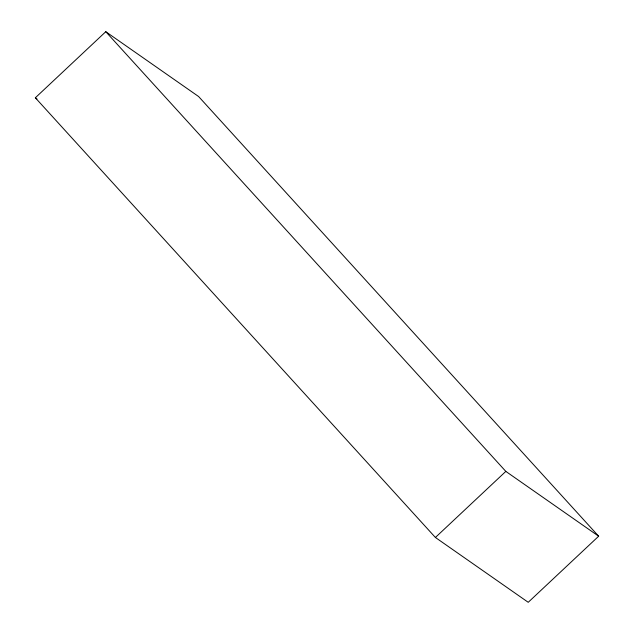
<?xml version="1.0" encoding="UTF-8"?>
<svg xmlns="http://www.w3.org/2000/svg" width="634" height="634" viewBox="0 0 634 634"><rect width="100%" height="100%" fill="white"/><g stroke="black" fill="none" stroke-linecap="round" stroke-linejoin="round"><path stroke-width="0.95" d="M35.346 97.779L105.775 31.7L198.6 96.526L598.654 536.221L528.225 602.3L435.399 537.474L35.346 97.779L36.962 98.912M435.399 537.474L505.829 471.395L598.654 536.221M105.775 31.7L505.829 471.395"/></g></svg>
